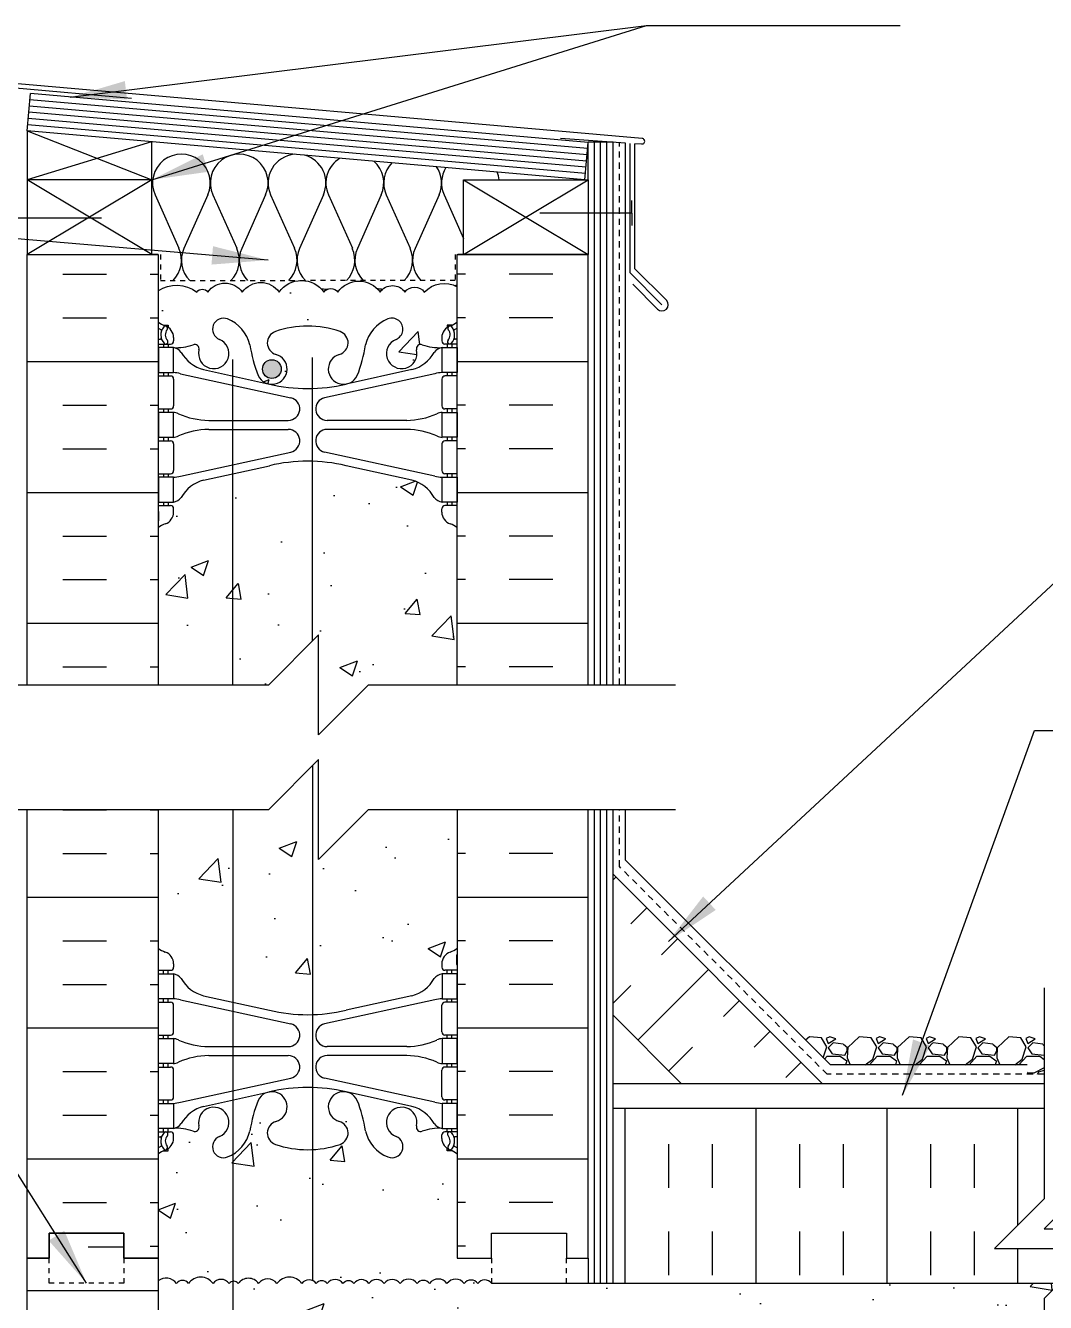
# Model space of a CAD drawing. Header units: inches. Extents: x 97.2 to 151.8, y 93.5 to 168.8.
# Drawn here: x 115.38 to 135.84, y 141.93 to 167.54 of the extents above; entities that cross this region are included whole.
import ezdxf

# ---------------------------------------------------------------- set-up
doc = ezdxf.new("R2010")
doc.units = ezdxf.units.IN
doc.header["$LTSCALE"] = 0.5
doc.header["$MEASUREMENT"] = 0
doc.linetypes.add('DASHED2', pattern=[0.375, 0.25, -0.125])
for name, color, linetype in [('HATCH', 12, 'Continuous'), ('line25', 2, 'Continuous'), ('LINE3', 3, 'Continuous'), ('LINE50', 5, 'Continuous'), ('LINE9', 9, 'Continuous'), ('TEXT', 4, 'Continuous'), ('Web_Edge', 9, 'Continuous')]:
    doc.layers.add(name, color=color, linetype=linetype)
doc.styles.add('DIM', font='romans.shx', dxfattribs={"width": 0.7})
doc.dimstyles.new('ext_12', dxfattribs={"dimscale": 12, "dimtxt": 0.075, "dimasz": 0.09375, "dimexe": 0.09375, "dimexo": 0.0625, "dimgap": 0.0625, "dimtad": 1, "dimdec": 1, "dimzin": 2, "dimdsep": 46, "dimlunit": 4, "dimtxsty": 'DIM', "dimcen": 0.09, "dimdle": 0.09375, "dimclrt": 4, "dimadec": 0, "dimazin": 0, "dimtfac": 1, "dimtdec": 1, "dimtmove": 2, "dimatfit": 3, "dimfxl": 1, "dimfrac": 2, "dimtolj": 1, "dimtzin": 0, "dimarcsym": 0})

msp = doc.modelspace()

# ---------------------------------------------------------------- hatches: boundary and pattern name
at = {"layer": 'HATCH'}
h = msp.add_hatch(dxfattribs=at)
h.set_pattern_fill('INSUL', color=256, scale=7, style=0)
h.set_pattern_definition([(0, (-2808.121, -251.3212), (0, 2.625), []), (0, (-2808.121, -250.4462), (0, 2.625), [0.875, -0.875]), (0, (-2808.121, -249.5712), (0, 2.625), [0.875, -0.875])])
h.paths.add_polyline_path([(115.416, 154.32), (118.041, 154.32), (118.041, 162.952), (115.416, 162.952)])
h = msp.add_hatch(dxfattribs=at)
h.set_pattern_fill('INSUL', color=256, scale=7, style=0)
h.set_pattern_definition([(180, (3050.2022, -251.3212), (0, 2.625), []), (180, (3050.2022, -250.4462), (0, 2.625), [0.875, -0.875]), (180, (3050.2022, -249.5712), (0, 2.625), [0.875, -0.875])])
h.paths.add_polyline_path([(124.041, 154.32), (126.666, 154.32), (126.666, 162.952), (124.041, 162.952)])
h = msp.add_hatch(dxfattribs=at)
h.set_pattern_fill('AR-CONC', color=256, scale=0.5)
h.paths.add_polyline_path([(124.041, 118.602, 0.082415), (123.897, 118.681, -0.317837), (123.731, 118.917), (123.731, 118.984, -0.414214), (123.793, 119.047), (123.841, 119.047), (123.841, 119.117), (123.736, 119.117, -0.188973), (123.58, 119.211, 0.196323), (123.131, 119.558), (121.809, 119.848, 0.057795), (121.041, 119.937, 0.057795), (120.272, 119.848), (118.951, 119.558, 0.196323), (118.501, 119.211, -0.188973), (118.346, 119.117), (118.241, 119.117), (118.241, 119.047), (118.288, 119.047, -0.414214), (118.351, 118.984), (118.351, 118.917, -0.317837), (118.184, 118.681, 0.082415), (118.041, 118.602), (118.041, 115.761), (120.041, 115.761), (121.041, 116.761), (121.041, 115.761), (121.041, 114.761), (122.041, 115.761), (124.041, 115.761)])
h.paths.add_polyline_path([(124.041, 124.82), (124.041, 126.515), (123.676, 126.515), (123.676, 126.89), (123.421, 126.89), (123.421, 127.003), (123.541, 127.203), (123.541, 128.344, 0.291097), (123.253, 128.796), (121.994, 129.385, 0.093369), (121.187, 129.593, 0.016332), (121.041, 129.597, 0.109869), (120.087, 129.385), (118.829, 128.796, 0.291097), (118.541, 128.344), (118.541, 127.203), (118.661, 127.003), (118.661, 126.89), (118.406, 126.89), (118.406, 126.515), (118.041, 126.515), (118.041, 124.82), (118.041, 122.731, 0.064398), (118.151, 122.665), (118.241, 122.665), (118.241, 122.624, -0.249069), (118.351, 122.417), (118.351, 122.349, -0.414214), (118.288, 122.287), (118.241, 122.287), (118.241, 122.217), (118.346, 122.217, 0.10046), (118.739, 122.274, -0.601435), (118.859, 122.169, 2.182095), (119.269, 122.382, -1), (119.432, 122.79, -0.24438), (119.881, 122.27, 0.053157), (120.047, 121.655, 1.553132), (120.405, 122.08, -0.735593), (120.392, 122.538, -0.082755), (121.041, 122.646, -0.082755), (121.689, 122.538, -0.735593), (121.676, 122.08, 1.553132), (122.035, 121.655, 0.053157), (122.2, 122.27, -0.24438), (122.649, 122.79, -1), (122.812, 122.382, 2.182095), (123.222, 122.169, -0.601435), (123.342, 122.274, 0.10046), (123.736, 122.217), (123.841, 122.217), (123.841, 122.287), (123.793, 122.287, -0.414214), (123.731, 122.349), (123.731, 122.417, -0.249069), (123.841, 122.624), (123.841, 122.665), (123.931, 122.665, 0.064398), (124.041, 122.731)])
h.paths.add_polyline_path([(120.926, 130.227, 0.413582), (120.551, 130.602), (119.166, 130.602, 0.414214), (118.541, 129.977), (118.541, 129.45, 0.549071), (119.075, 129.11), (120.087, 129.584, -0.053094), (120.537, 129.739, 0.350119)])
h.paths.add_polyline_path([(120.537, 131.644, -0.053094), (120.087, 131.799), (119.075, 132.273, 0.549071), (118.541, 131.933), (118.541, 131.407, 0.414214), (119.166, 130.782), (120.551, 130.782, 0.085652), (120.676, 130.803, 0.316711), (120.926, 131.156, 0.350119)])
h.paths.add_polyline_path([(123.541, 131.407), (123.541, 131.933, 0.549071), (123.007, 132.273), (121.994, 131.799, -0.053094), (121.544, 131.644, 0.350119), (121.156, 131.156, 0.413582), (121.531, 130.782), (122.916, 130.782, 0.414214)])
h.paths.add_polyline_path([(122.916, 130.602), (121.531, 130.602, 0.413582), (121.156, 130.227, 0.350119), (121.544, 129.739, -0.053094), (121.994, 129.584), (123.007, 129.11, 0.549071), (123.541, 129.45), (123.541, 129.977, 0.414214)])
h.paths.add_polyline_path([(123.541, 135.162), (123.641, 135.162), (123.641, 135.192, -0.327813), (123.676, 135.239), (123.676, 135.275), (123.828, 135.275), (123.859, 135.373, -0.725737), (123.966, 135.392), (124.003, 135.275), (124.041, 135.275), (124.041, 136.025), (123.676, 136.025), (123.676, 136.133, -0.327813), (123.641, 136.18), (123.541, 136.18), (123.541, 136.741, 0.390098), (123.265, 137.04), (121.057, 137.224, 0.04154), (121.024, 137.224), (118.816, 137.04, 0.390098), (118.541, 136.741), (118.541, 136.18), (118.441, 136.18, -0.327813), (118.406, 136.133), (118.406, 136.025), (118.041, 136.025), (118.041, 135.275), (118.078, 135.275), (118.109, 135.373, -0.725737), (118.216, 135.392), (118.253, 135.275), (118.406, 135.275), (118.406, 135.239, -0.327813), (118.441, 135.192), (118.441, 135.162), (118.541, 135.162), (118.541, 133.646, 0.258958), (118.8, 133.18, -0.31131), (118.856, 133.049, 2.127293), (119.269, 133.274, -1), (119.432, 133.682, -0.325306), (119.899, 132.94, 0.10488), (120.071, 132.128, 1.422913), (120.405, 132.596, -0.735593), (120.392, 133.054, -0.082755), (121.041, 133.162, -0.082755), (121.689, 133.054, -0.735593), (121.676, 132.596, 1.422913), (122.01, 132.128, 0.10488), (122.182, 132.94, -0.325306), (122.649, 133.682, -1), (122.812, 133.274, 2.127293), (123.225, 133.049, -0.31131), (123.281, 133.18, 0.258958), (123.541, 133.646)])
h.paths.add_polyline_path([(123.541, 139.02), (123.641, 139.02, -0.327813), (123.676, 139.068), (123.676, 139.175), (124.041, 139.175), (124.041, 139.528, 0.306938), (123.778, 139.528, 0.340851), (123.555, 139.528, 0.520567), (123.306, 139.528, 0.520567), (123.134, 139.528, 0.520567), (122.898, 139.528, 0.520567), (122.554, 139.528, 0.520567), (122.336, 139.528, 0.520567), (121.993, 139.528, 0.520567), (121.685, 139.528, 0.520567), (121.4, 139.528, 0.520567), (121.064, 139.528, 0.520567), (120.693, 139.528, 0.520567), (120.384, 139.528, 0.520567), (119.899, 139.528, 0.520567), (119.673, 139.528, 0.520567), (119.365, 139.528, 0.520567), (119.105, 139.528, 0.520567), (118.86, 139.528, 0.520567), (118.58, 139.528, 0.520567), (118.304, 139.528, 0.520567), (118.187, 139.528, 0.334786), (118.041, 139.575), (118.041, 139.175), (118.406, 139.175), (118.406, 139.068, -0.327813), (118.441, 139.02), (118.541, 139.02), (118.541, 138.46, 0.390098), (118.816, 138.161), (121.024, 137.977, 0.04154), (121.057, 137.977), (123.265, 138.161, 0.390098), (123.541, 138.46)])
h.paths.add_polyline_path([(135.813, 142.012), (136.121, 142.32), (124.728, 142.32, 0.498026), (124.453, 142.311, 0.520567), (124.18, 142.311, 0.520567), (123.834, 142.311, 0.520567), (123.484, 142.311, 0.520567), (123.237, 142.311, 0.520567), (122.895, 142.311, 0.520567), (122.573, 142.311, 0.520567), (122.269, 142.311, 0.520567), (121.967, 142.311, 0.520567), (121.748, 142.311, 0.520567), (121.43, 142.311, 0.520567), (121.211, 142.311, 0.520567), (120.924, 142.311, 0.520567), (120.423, 142.311, 0.520567), (120.057, 142.311, 0.520567), (119.647, 142.311, 0.520567), (119.465, 142.311, 0.520567), (119.142, 142.311, 0.520567), (118.65, 142.311, 0.520567), (118.41, 142.311, 0.430559), (118.041, 142.365), (118.041, 141.125), (118.406, 141.125), (118.406, 139.925), (118.041, 139.925), (118.041, 139.575, -0.334786), (118.187, 139.528, -0.520567), (118.304, 139.528, -0.520567), (118.58, 139.528, -0.520567), (118.86, 139.528, -0.520567), (119.105, 139.528, -0.520567), (119.365, 139.528, -0.520567), (119.673, 139.528, -0.520567), (119.899, 139.528, -0.520567), (120.384, 139.528, -0.520567), (120.693, 139.528, -0.520567), (121.064, 139.528, -0.520567), (121.4, 139.528, -0.520567), (121.685, 139.528, -0.520567), (121.993, 139.528, -0.520567), (122.336, 139.528, -0.520567), (122.554, 139.528, -0.520567), (122.898, 139.528, -0.520567), (123.134, 139.528, -0.520567), (123.306, 139.528, -0.520567), (123.555, 139.528, -0.340851), (123.778, 139.528, -0.306938), (124.041, 139.528), (124.041, 139.57), (135.813, 139.57)])
edge = h.paths.add_edge_path()
edge.add_spline(control_points=[(136.813, 140.49), (137.949, 141.022), (140.168, 142.061), (142.322, 140.907), (143.373, 140.343)], knot_values=[0, 0, 0, 0, 3.539354, 6.918479, 6.918479, 6.918479, 6.918479], degree=3, periodic=0)
edge.add_line((143.373, 140.343), (143.373, 142.32))
edge.add_line((143.373, 142.32), (136.813, 142.32))
edge.add_line((136.813, 142.32), (136.813, 140.49))
edge = h.paths.add_edge_path()
edge.add_line((140.056, 140.693), (139.733, 140.693))
edge.add_line((139.733, 140.693), (139.733, 140.818))
edge.add_line((139.733, 140.818), (140.077, 140.818))
edge.add_arc((139.959, 140.443), 0.393, -69.7322, 72.5069, ccw=False)
edge.add_line((140.095, 140.074), (139.663, 139.952))
edge.add_arc((139.721, 139.82), 0.144, 113.7456, 240.3185)
edge.add_line((139.65, 139.695), (140.118, 139.695))
edge.add_arc((140.147, 139.234), 0.463, 46.7137, 93.5654, ccw=False)
edge.add_line((140.464, 139.57), (143.373, 139.57))
edge.add_line((143.373, 139.57), (143.373, 140.343))
edge.add_spline(control_points=[(143.373, 140.343), (142.322, 140.907), (140.168, 142.061), (137.949, 141.022), (136.813, 140.49)], knot_values=[0, 0, 0, 0, 3.379125, 6.918479, 6.918479, 6.918479, 6.918479], degree=3, periodic=0)
edge.add_line((136.813, 140.49), (136.813, 139.57))
edge.add_line((136.813, 139.57), (137.211, 139.57))
edge.add_line((137.211, 139.57), (139.622, 139.57))
edge.add_arc((139.721, 139.82), 0.269, 111.5979, 248.4021, ccw=False)
edge.add_line((139.622, 140.07), (140.056, 140.193))
edge.add_arc((139.959, 140.443), 0.268, 291.22, 428.78)
h.paths.add_polyline_path([(123.541, 137.533, -0.438748), (123.216, 137.234), (121.424, 137.383, -0.390098), (121.241, 137.583), (121.241, 137.618, -0.390098), (121.424, 137.817), (123.216, 137.966, -0.438748), (123.541, 137.667)])
h.paths.add_polyline_path([(120.84, 137.6, 0.4157), (120.657, 137.817), (118.865, 137.966, 0.438748), (118.541, 137.667), (118.541, 137.533, 0.438748), (118.865, 137.234), (120.657, 137.383, 0.4157)])
h.paths.add_polyline_path([(124.041, 144.909, 0.064398), (123.931, 144.975), (123.841, 144.975), (123.841, 145.017, -0.249069), (123.731, 145.224), (123.731, 145.292, -0.414214), (123.793, 145.354), (123.841, 145.354), (123.841, 145.424), (123.736, 145.424, 0.10046), (123.342, 145.367, -0.601435), (123.222, 145.472, 2.182095), (122.812, 145.259, -1), (122.649, 144.851, -0.24438), (122.2, 145.371, 0.053157), (122.035, 145.985, 1.553132), (121.676, 145.561, -0.735593), (121.689, 145.103, -0.082755), (121.041, 144.995, -0.082755), (120.392, 145.103, -0.735593), (120.405, 145.561, 1.553132), (120.047, 145.985, 0.053157), (119.881, 145.371, -0.24438), (119.432, 144.851, -1), (119.269, 145.259, 2.182095), (118.859, 145.472, -0.601435), (118.739, 145.367, 0.10046), (118.346, 145.424), (118.241, 145.424), (118.241, 145.354), (118.288, 145.354, -0.414214), (118.351, 145.292), (118.351, 145.224, -0.249069), (118.241, 145.017), (118.241, 144.975), (118.151, 144.975, 0.064398), (118.041, 144.909), (118.041, 142.82), (118.041, 142.365, -0.430559), (118.41, 142.311, -0.520567), (118.65, 142.311, -0.520567), (119.142, 142.311, -0.520567), (119.465, 142.311, -0.520567), (119.647, 142.311, -0.520567), (120.057, 142.311, -0.520567), (120.423, 142.311, -0.520567), (120.924, 142.311, -0.520567), (121.211, 142.311, -0.520567), (121.43, 142.311, -0.520567), (121.748, 142.311, -0.520567), (121.967, 142.311, -0.520567), (122.269, 142.311, -0.520567), (122.573, 142.311, -0.520567), (122.895, 142.311, -0.520567), (123.237, 142.311, -0.520567), (123.484, 142.311, -0.520567), (123.834, 142.311, -0.520567), (124.18, 142.311, -0.520567), (124.453, 142.311, -0.498026), (124.728, 142.32), (124.728, 142.82), (124.041, 142.82)])
h.paths.add_polyline_path([(123.736, 148.524), (123.841, 148.524), (123.841, 148.594), (123.793, 148.594, -0.414214), (123.731, 148.657), (123.731, 148.724, -0.317837), (123.897, 148.96, 0.082415), (124.041, 149.039), (124.041, 151.82), (122.259, 151.82), (121.259, 150.82), (121.259, 152.82), (120.259, 151.82), (118.041, 151.82), (118.041, 149.039, 0.082415), (118.184, 148.96, -0.317837), (118.351, 148.724), (118.351, 148.657, -0.414214), (118.288, 148.594), (118.241, 148.594), (118.241, 148.524), (118.346, 148.524, -0.188973), (118.501, 148.429, 0.196323), (118.951, 148.083), (120.272, 147.793, 0.057795), (121.041, 147.704, 0.057795), (121.809, 147.793), (123.131, 148.083, 0.196323), (123.58, 148.429, -0.188973)])
h.paths.add_polyline_path([(124.041, 157.47, 0.082415), (123.897, 157.549, -0.317837), (123.731, 157.785), (123.731, 157.852, -0.414214), (123.793, 157.915), (123.841, 157.915), (123.841, 157.985), (123.736, 157.985, -0.188973), (123.58, 158.079, 0.196323), (123.131, 158.426), (121.809, 158.716, 0.057795), (121.041, 158.805, 0.057795), (120.272, 158.716), (118.951, 158.426, 0.196323), (118.501, 158.079, -0.188973), (118.346, 157.985), (118.241, 157.985), (118.241, 157.915), (118.288, 157.915, -0.414214), (118.351, 157.852), (118.351, 157.785, -0.317837), (118.184, 157.549, 0.082415), (118.041, 157.47), (118.041, 154.32), (120.259, 154.32), (121.259, 155.32), (121.259, 153.32), (122.259, 154.32), (124.041, 154.32)])
h.paths.add_polyline_path([(124.041, 162.304, 0.336749), (123.379, 162.198, 0.520567), (122.992, 162.198, 0.520567), (122.492, 162.198, 0.520567), (121.645, 162.198, 0.520567), (121.363, 162.198, 0.520567), (120.469, 162.198, 0.520567), (119.729, 162.198, 0.520567), (119.036, 162.198, 0.520567), (118.816, 162.198, 0.321585), (118.041, 162.224), (118.041, 161.599, 0.064398), (118.151, 161.533), (118.241, 161.533), (118.241, 161.492, -0.249069), (118.351, 161.285), (118.351, 161.217, -0.414214), (118.288, 161.155), (118.241, 161.155), (118.241, 161.085), (118.346, 161.085, 0.10046), (118.739, 161.142, -0.601435), (118.859, 161.037, 2.182095), (119.269, 161.25, -1), (119.432, 161.658, -0.24438), (119.881, 161.137, 0.053157), (120.047, 160.523, 1.553132), (120.405, 160.948, -0.735593), (120.392, 161.406, -0.082755), (121.041, 161.514, -0.082755), (121.689, 161.406, -0.735593), (121.676, 160.948, 1.553132), (122.035, 160.523, 0.053157), (122.2, 161.137, -0.24438), (122.649, 161.658, -1), (122.812, 161.25, 2.182095), (123.222, 161.037, -0.601435), (123.342, 161.142, 0.10046), (123.736, 161.085), (123.841, 161.085), (123.841, 161.155), (123.793, 161.155, -0.414214), (123.731, 161.217), (123.731, 161.285, -0.249069), (123.841, 161.492), (123.841, 161.533), (123.931, 161.533, 0.064398), (124.041, 161.599)])
h = msp.add_hatch(dxfattribs=at)
h.set_pattern_fill('INSUL', color=256, scale=7, style=0)
h.set_pattern_definition([(0, (-2808.121, -254.189), (0, 2.625), []), (0, (-2808.121, -253.314), (0, 2.625), [0.875, -0.875]), (0, (-2808.121, -252.439), (0, 2.625), [0.875, -0.875])])
h.paths.add_polyline_path([(118.041, 151.82), (115.416, 151.82), (115.416, 142.82), (115.853, 142.82), (115.853, 143.32), (117.353, 143.32), (117.353, 142.82), (118.041, 142.82)])
h = msp.add_hatch(dxfattribs=at)
h.set_pattern_fill('INSUL', color=256, scale=7, style=0)
h.set_pattern_definition([(180, (3050.2022, -254.189), (0, 2.625), []), (180, (3050.2022, -253.314), (0, 2.625), [0.875, -0.875]), (180, (3050.2022, -252.439), (0, 2.625), [0.875, -0.875])])
h.paths.add_polyline_path([(126.666, 151.82), (124.041, 151.82), (124.041, 142.82), (124.728, 142.82), (124.728, 143.32), (126.228, 143.32), (126.228, 142.82), (126.666, 142.82)])
h = msp.add_hatch(dxfattribs=at)
h.set_pattern_fill('INSUL', color=256, scale=7, angle=45, style=0)
h.set_pattern_definition([(45, (19.8624, -12.5807), (-1.856155, 1.856155), []), (45, (19.2437, -11.962), (-1.856155, 1.856155), [0.875, -0.875]), (45, (18.625, -11.3433), (-1.856155, 1.856155), [0.875, -0.875])])
h.paths.add_polyline_path([(128.414, 146.445), (131.242, 146.445), (127.166, 150.522), (127.166, 147.694)])
h = msp.add_hatch(dxfattribs=at)
h.set_pattern_fill('INSUL', color=256, scale=7, angle=90, style=0)
h.set_pattern_definition([(90, (148.4095, 144.2283), (-2.625, 2e-16), []), (90, (147.5345, 144.2283), (-2.625, 2e-16), [0.875, -0.875]), (90, (146.6595, 144.2283), (-2.625, 2e-16), [0.875, -0.875])])
h.paths.add_polyline_path([(136.813, 142.407), (136.813, 142.32), (143.373, 142.32), (143.373, 145.82), (136.813, 145.82), (136.813, 144.407), (135.813, 143.407), (137.813, 143.407)])
h.paths.add_polyline_path([(136.121, 142.32), (136.813, 143.012), (134.813, 143.012), (135.813, 144.012), (135.813, 145.82), (127.166, 145.82), (127.166, 142.32)])
h = msp.add_hatch(dxfattribs=at)
h.set_pattern_fill('INSUL', color=256, scale=7, style=0)
h.set_pattern_definition([(0, (125.384, 134.2978), (0, 2.625), []), (0, (125.384, 135.1728), (0, 2.625), [0.875, -0.875]), (0, (125.384, 136.0478), (0, 2.625), [0.875, -0.875])])
h.paths.add_polyline_path([(126.666, 139.57), (124.041, 139.57), (124.041, 125.57), (126.666, 125.57)])
h.paths.add_polyline_path([(115.416, 124.82), (115.853, 124.82), (115.853, 125.32), (117.353, 125.32), (117.353, 124.82), (118.041, 124.82), (118.041, 142.82), (117.353, 142.82), (117.353, 143.32), (115.853, 143.32), (115.853, 142.82), (115.416, 142.82)])
at = {"layer": 'LINE3'}
h = msp.add_hatch(color=256, dxfattribs=at)
h.paths.add_polyline_path([(120.506, 160.688, 0.831395), (120.138, 160.688)])
h.paths.add_polyline_path([(120.51, 160.654, 0.045935), (120.506, 160.688), (120.138, 160.688, 0.045935), (120.135, 160.654, 1)])

# ---------------------------------------------------------------- linework, layer by layer
at = {"layer": 'HATCH'}
for p, q in [((117.507, 166.083), (115.103, 166.293)), ((127.747, 165.281), (115.228, 166.376)), ((126.654, 165.075), (115.47, 166.054)), ((126.633, 164.826), (115.448, 165.805)), ((126.643, 164.951), (115.459, 165.929)), ((126.611, 164.577), (115.426, 165.555)), ((126.622, 164.702), (115.437, 165.68)), ((115.416, 165.431), (117.916, 164.452)), ((117.905, 165.213), (115.416, 164.452)), ((127.416, 165.186), (126.109, 165.278)), ((126.791, 154.32), (126.791, 165.204)), ((126.916, 154.32), (126.916, 165.204)), ((127.041, 154.32), (127.041, 165.204)), ((127.416, 154.32), (127.416, 165.186)), ((127.509, 162.581), (127.509, 165.179)), ((127.603, 162.664), (127.603, 165.175)), ((127.74, 165.167), (127.603, 165.175)), ((117.916, 162.952), (115.416, 164.452)), ((117.916, 164.452), (115.416, 162.952)), ((124.166, 162.952), (126.666, 164.452)), ((124.166, 164.452), (126.666, 162.952)), ((117.979, 164.149), (118.458, 163.076)), ((119.037, 164.149), (118.559, 163.075)), ((119.138, 164.149), (119.617, 163.076)), ((120.197, 164.149), (119.718, 163.075)), ((120.297, 164.149), (120.776, 163.076)), ((121.356, 164.149), (120.877, 163.075)), ((121.456, 164.149), (121.936, 163.076)), ((122.515, 164.149), (122.036, 163.075)), ((122.615, 164.149), (123.095, 163.076)), ((123.674, 164.149), (123.195, 163.075)), ((123.775, 164.149), (124.166, 163.275)), ((127.603, 162.664), (128.234, 162.033)), ((127.509, 162.581), (128.146, 161.945)), ((127.559, 162.355), (128.058, 161.856)), ((126.791, 142.32), (126.791, 151.82)), ((126.916, 142.32), (126.916, 151.82)), ((127.041, 142.32), (127.041, 151.82)), ((127.416, 150.802), (127.416, 151.82)), ((131.523, 146.695), (127.416, 150.802)), ((131.103, 147.259), (131.027, 147.191)), ((131.343, 147.238), (131.103, 147.258)), ((131.454, 147.06), (131.344, 147.24)), ((131.381, 146.837), (131.453, 147.059)), ((131.512, 147.259), (131.442, 147.229)), ((131.442, 147.229), (131.482, 147.129)), ((131.482, 147.129), (131.632, 147.219)), ((131.582, 147.139), (131.482, 147.039)), ((131.482, 147.04), (131.562, 146.92)), ((131.633, 147.219), (131.513, 147.259)), ((131.783, 147.11), (131.583, 147.14)), ((131.864, 147.038), (131.784, 147.108)), ((131.872, 147.05), (131.862, 146.84)), ((131.862, 146.979), (131.862, 147.039)), ((132.103, 147.259), (131.873, 147.049)), ((132.343, 147.238), (132.103, 147.258)), ((132.454, 147.06), (132.344, 147.24)), ((132.373, 146.809), (132.453, 147.059)), ((132.512, 147.259), (132.442, 147.229)), ((132.442, 147.229), (132.482, 147.129)), ((132.482, 147.129), (132.632, 147.219)), ((132.582, 147.139), (132.482, 147.039)), ((132.482, 147.04), (132.562, 146.92)), ((132.633, 147.219), (132.513, 147.259)), ((132.783, 147.11), (132.583, 147.14)), ((132.864, 147.038), (132.784, 147.108)), ((132.872, 147.05), (132.862, 146.84)), ((132.862, 146.979), (132.862, 147.039)), ((133.103, 147.259), (132.873, 147.049)), ((133.343, 147.238), (133.103, 147.258)), ((133.454, 147.06), (133.344, 147.24)), ((133.373, 146.809), (133.453, 147.059)), ((133.512, 147.259), (133.442, 147.229)), ((133.442, 147.229), (133.482, 147.129)), ((133.482, 147.129), (133.632, 147.219)), ((133.582, 147.139), (133.482, 147.039)), ((133.482, 147.04), (133.562, 146.92)), ((133.633, 147.219), (133.513, 147.259)), ((133.783, 147.11), (133.583, 147.14)), ((133.864, 147.038), (133.784, 147.108)), ((133.872, 147.05), (133.862, 146.84)), ((133.862, 146.979), (133.862, 147.039)), ((134.103, 147.259), (133.873, 147.049)), ((134.343, 147.238), (134.103, 147.258)), ((134.454, 147.06), (134.344, 147.24)), ((134.373, 146.809), (134.453, 147.059)), ((134.512, 147.259), (134.442, 147.229)), ((134.442, 147.229), (134.482, 147.129)), ((134.482, 147.129), (134.632, 147.219)), ((134.582, 147.139), (134.482, 147.039)), ((134.482, 147.04), (134.562, 146.92)), ((134.633, 147.219), (134.513, 147.259)), ((134.783, 147.11), (134.583, 147.14)), ((134.864, 147.038), (134.784, 147.108)), ((134.872, 147.05), (134.862, 146.84)), ((134.862, 146.979), (134.862, 147.039)), ((135.103, 147.259), (134.873, 147.049)), ((135.343, 147.238), (135.103, 147.258)), ((135.454, 147.06), (135.344, 147.24)), ((135.373, 146.809), (135.453, 147.059)), ((135.512, 147.259), (135.442, 147.229)), ((135.442, 147.229), (135.482, 147.129)), ((135.482, 147.129), (135.632, 147.219)), ((135.582, 147.139), (135.482, 147.039)), ((135.482, 147.04), (135.562, 146.92)), ((135.633, 147.219), (135.513, 147.259)), ((135.783, 147.11), (135.583, 147.14)), ((135.813, 147.082), (135.784, 147.108)), ((131.409, 146.809), (131.462, 146.869)), ((131.462, 146.869), (131.722, 146.869)), ((131.563, 146.919), (131.813, 146.889)), ((131.722, 146.871), (131.852, 146.781)), ((131.813, 146.889), (131.863, 146.979)), ((131.853, 146.779), (131.829, 146.695)), ((131.861, 146.841), (131.922, 146.695)), ((132.224, 146.695), (132.372, 146.81)), ((132.306, 146.695), (132.462, 146.869)), ((132.462, 146.869), (132.722, 146.869)), ((132.563, 146.919), (132.813, 146.889)), ((132.722, 146.871), (132.852, 146.781)), ((132.813, 146.889), (132.863, 146.979)), ((132.853, 146.779), (132.829, 146.695)), ((132.861, 146.841), (132.922, 146.695)), ((133.224, 146.695), (133.372, 146.81)), ((133.306, 146.695), (133.462, 146.869)), ((133.462, 146.869), (133.722, 146.869)), ((133.563, 146.919), (133.813, 146.889)), ((133.722, 146.871), (133.852, 146.781)), ((133.813, 146.889), (133.863, 146.979)), ((133.853, 146.779), (133.829, 146.695)), ((133.861, 146.841), (133.922, 146.695)), ((134.224, 146.695), (134.372, 146.81)), ((134.306, 146.695), (134.462, 146.869)), ((134.462, 146.869), (134.722, 146.869)), ((134.563, 146.919), (134.813, 146.889)), ((134.722, 146.871), (134.852, 146.781)), ((134.813, 146.889), (134.863, 146.979)), ((134.853, 146.779), (134.829, 146.695)), ((134.861, 146.841), (134.922, 146.695)), ((135.224, 146.695), (135.372, 146.81)), ((135.306, 146.695), (135.462, 146.869)), ((135.462, 146.869), (135.722, 146.869)), ((135.563, 146.919), (135.813, 146.889)), ((135.722, 146.871), (135.813, 146.808)), ((135.813, 146.889), (135.813, 146.891)), ((135.471, 146.695), (131.523, 146.695)), ((135.471, 146.57), (135.471, 146.57)), ((135.602, 146.531), (135.471, 146.541)), ((135.813, 146.639), (135.603, 146.529)), ((135.68, 146.508), (135.702, 146.559)), ((135.703, 146.559), (135.813, 146.594)), ((135.813, 146.641), (135.813, 146.639))]:
    msp.add_line(p, q, dxfattribs=at)
at = {"layer": 'HATCH', "color": 6, "linetype": 'DASHED2', "ltscale": 0.5}
for points in [[(116.728, 162.952), (118.085, 162.952), (118.085, 162.432), (121.041, 162.432)], [(125.353, 162.952), (123.997, 162.952), (123.997, 162.432), (121.041, 162.432)]]:
    msp.add_lwpolyline(points, dxfattribs=at)
at = {"layer": 'HATCH'}
for points in [[(118.041, 162.224, -0.321585), (118.816, 162.198, -0.520567), (119.036, 162.198, -0.520567), (119.729, 162.198, -0.520567), (120.469, 162.198, -0.520567), (121.363, 162.198, -0.520567), (121.645, 162.198, -0.520567), (122.492, 162.198, -0.520567), (122.992, 162.198, -0.520567), (123.379, 162.198, -0.336749), (124.041, 162.304)], [(124.728, 142.32, 0.498026), (124.453, 142.311, 0.520567), (124.18, 142.311, 0.520567), (123.834, 142.311, 0.520567), (123.484, 142.311, 0.520567), (123.237, 142.311, 0.520567), (122.895, 142.311, 0.520567), (122.573, 142.311, 0.520567), (122.269, 142.311, 0.520567), (121.967, 142.311, 0.520567), (121.748, 142.311, 0.520567), (121.43, 142.311, 0.520567), (121.211, 142.311, 0.520567), (120.924, 142.311, 0.520567), (120.423, 142.311, 0.520567), (120.057, 142.311, 0.520567), (119.647, 142.311, 0.520567), (119.465, 142.311, 0.520567), (119.142, 142.311, 0.520567), (118.65, 142.311, 0.520567), (118.41, 142.311, 0.430559), (118.041, 142.365)]]:
    msp.add_lwpolyline(points, format="xyb", dxfattribs=at)
for centre, radius, start, end in [((127.743, 165.224), 0.0568, 266.6389, 86.6389), ((118.508, 164.385), 0.58, 335.9664, 204.0694), ((119.667, 164.385), 0.58, 335.9664, 204.0694), ((120.826, 164.385), 0.58, 95.5654, 204.0694), ((120.826, 164.385), 0.58, 335.9664, 74.4346), ((121.986, 164.385), 0.58, 121.0207, 204.0694), ((121.986, 164.385), 0.58, 335.9664, 48.9793), ((123.145, 164.385), 0.58, 135.6124, 204.0694), ((123.145, 164.385), 0.58, 335.9664, 34.3876), ((124.304, 164.385), 0.58, 147.5967, 204.0694), ((124.304, 164.385), 0.58, 6.6407, 22.4033), ((117.929, 162.839), 0.58, 315.3149, 24.0694), ((119.088, 162.839), 0.58, 155.9664, 224.6851), ((119.088, 162.839), 0.58, 315.3149, 24.0694), ((120.247, 162.839), 0.58, 155.9664, 224.6851), ((120.247, 162.839), 0.58, 315.3149, 24.0694), ((121.407, 162.839), 0.58, 155.9664, 224.6851), ((121.406, 162.839), 0.58, 315.3149, 24.0694), ((122.566, 162.839), 0.58, 155.9664, 224.6851), ((122.565, 162.839), 0.58, 315.3149, 24.0694), ((123.725, 162.839), 0.58, 155.9664, 224.6851), ((119.088, 162.839), 0.58, 269.9771, 270), ((119.088, 162.839), 0.58, 270, 270.0458), ((121.407, 162.839), 0.58, 259.8878, 270), ((121.406, 162.839), 0.58, 270, 273.6965), ((122.566, 162.839), 0.58, 255.8368, 268.3302), ((123.725, 162.839), 0.58, 297.6798, 302.977), ((128.146, 161.945), 0.125, 225, 45)]:
    msp.add_arc(centre, radius, start, end, dxfattribs=at)
at = {"layer": 'line25'}
for p, q in [((115.416, 165.431), (115.481, 166.178)), ((126.665, 165.2), (115.481, 166.178)), ((115.416, 165.431), (115.416, 162.952)), ((126.6, 164.452), (115.416, 165.431)), ((117.916, 162.952), (117.916, 165.212)), ((126.666, 164.452), (126.666, 165.204)), ((127.166, 165.204), (126.666, 165.204)), ((127.166, 154.32), (127.166, 165.204)), ((126.6, 164.452), (126.665, 165.2)), ((117.916, 164.452), (115.416, 164.452)), ((115.416, 162.952), (117.916, 162.952)), ((118.041, 162.952), (117.916, 162.952)), ((118.041, 162.952), (118.041, 154.32)), ((124.041, 154.32), (124.041, 162.952)), ((124.041, 162.952), (124.166, 162.952)), ((118.041, 151.82), (118.041, 142.82)), ((124.041, 151.82), (124.041, 142.82)), ((127.166, 142.32), (127.166, 151.82)), ((131.367, 146.32), (127.166, 150.522)), ((128.539, 146.32), (127.166, 147.694)), ((118.041, 142.82), (118.041, 124.82)), ((126.666, 142.82), (126.666, 142.32)), ((124.728, 142.32), (136.121, 142.32))]:
    msp.add_line(p, q, dxfattribs=at)
msp.add_lwpolyline([(126.666, 164.452), (126.666, 162.952), (124.166, 162.952), (124.166, 164.452)], close=True, dxfattribs=at)
msp.add_lwpolyline([(135.813, 145.82), (127.166, 145.82)], dxfattribs=at)
at = {"layer": 'LINE3'}
for p, q in [((119.541, 154.32), (119.541, 160.848)), ((121.14, 155.202), (121.14, 160.883)), ((121.14, 152.702), (121.14, 142.369)), ((119.541, 151.82), (119.541, 123.178))]:
    msp.add_line(p, q, dxfattribs=at)
msp.add_circle((120.322, 160.654), 0.188, dxfattribs=at)
at = {"layer": 'LINE50', "color": 9, "linetype": 'DASHED2'}
for p, q in [((127.291, 154.32), (127.291, 165.195)), ((127.291, 150.677), (127.291, 151.82)), ((131.46, 146.508), (127.291, 150.677)), ((135.813, 146.508), (131.46, 146.508))]:
    msp.add_line(p, q, dxfattribs=at)
at = {"layer": 'LINE50'}
for p, q in [((115.416, 154.32), (115.416, 162.952)), ((115.416, 162.952), (118.041, 162.952)), ((124.041, 162.952), (126.666, 162.952)), ((126.666, 154.32), (126.666, 162.952)), ((115.416, 142.82), (115.416, 151.82)), ((115.416, 124.82), (115.416, 142.82))]:
    msp.add_line(p, q, dxfattribs=at)
for points in [[(124.041, 142.82), (124.728, 142.82), (124.728, 143.32), (126.228, 143.32), (126.228, 142.82), (126.666, 142.82), (126.666, 151.82)], [(118.041, 142.82), (117.353, 142.82), (117.353, 143.32), (115.853, 143.32), (115.853, 142.82), (115.416, 142.82)], [(115.416, 142.82), (115.853, 142.82), (115.853, 143.32), (117.353, 143.32), (117.353, 142.82), (118.041, 142.82)]]:
    msp.add_lwpolyline(points, dxfattribs=at)
at = {"layer": 'LINE9'}
for p, q in [((127.544, 163.782), (127.544, 164.032)), ((115.058, 163.688), (116.904, 163.688)), ((127.544, 163.782), (125.698, 163.782)), ((127.544, 163.782), (127.544, 163.532)), ((120.259, 154.32), (121.259, 155.32)), ((121.259, 153.32), (121.259, 155.32)), ((114.103, 154.32), (120.259, 154.32)), ((122.259, 154.32), (121.259, 153.32)), ((122.259, 154.32), (128.416, 154.32)), ((120.259, 151.82), (121.259, 152.82)), ((121.259, 150.82), (121.259, 152.82)), ((114.103, 151.82), (120.259, 151.82)), ((122.259, 151.82), (121.259, 150.82)), ((122.259, 151.82), (128.416, 151.82))]:
    msp.add_line(p, q, dxfattribs=at)
for points in [[(135.813, 148.241), (135.813, 144.012), (135.813, 144.012), (134.813, 143.012), (136.813, 143.012), (135.813, 142.012), (135.813, 138.574)], [(136.813, 148.241), (136.813, 144.407), (136.813, 144.407), (135.813, 143.407), (137.813, 143.407), (136.813, 142.407), (136.813, 138.574)], [(135.813, 146.32), (127.166, 146.32)]]:
    msp.add_lwpolyline(points, dxfattribs=at)
at = {"layer": 'LINE9', "linetype": 'DASHED2', "ltscale": 0.15}
for points in [[(117.353, 142.82), (117.353, 142.82), (117.353, 142.32), (115.853, 142.32), (115.853, 142.82), (115.853, 142.82)], [(117.353, 142.82), (117.353, 142.82), (117.353, 142.32), (115.853, 142.32), (115.853, 142.82), (115.853, 142.82)], [(124.728, 142.82), (124.728, 142.82), (124.728, 142.32), (126.228, 142.32), (126.228, 142.82), (126.228, 142.82)]]:
    msp.add_lwpolyline(points, dxfattribs=at)
at = {"layer": 'Web_Edge'}
for p, q in [((118.151, 161.533), (118.241, 161.533)), ((118.241, 161.533), (118.241, 161.492)), ((123.931, 161.533), (123.841, 161.533)), ((123.841, 161.533), (123.841, 161.492)), ((118.041, 161.255), (118.082, 161.255)), ((118.041, 161.155), (118.288, 161.155)), ((118.151, 161.155), (118.151, 161.085)), ((118.241, 161.155), (118.241, 161.085)), ((118.351, 161.285), (118.351, 161.217)), ((123.731, 161.285), (123.731, 161.217)), ((124.041, 161.155), (123.793, 161.155)), ((123.841, 161.155), (123.841, 161.085)), ((123.931, 161.155), (123.931, 161.085)), ((124.041, 161.255), (123.999, 161.255)), ((118.951, 160.643), (120.272, 160.353)), ((123.131, 160.643), (121.809, 160.353)), ((118.041, 160.515), (118.288, 160.515)), ((118.151, 160.585), (118.151, 160.515)), ((118.241, 160.585), (118.241, 160.515)), ((118.351, 160.452), (118.351, 159.917)), ((118.49, 160.561), (120.701, 160.079)), ((123.592, 160.561), (121.38, 160.079)), ((123.731, 160.452), (123.731, 159.917)), ((124.041, 160.515), (123.793, 160.515)), ((123.841, 160.585), (123.841, 160.515)), ((123.931, 160.585), (123.931, 160.515)), ((118.041, 159.855), (118.288, 159.855)), ((118.151, 159.855), (118.151, 159.785)), ((118.241, 159.855), (118.241, 159.785)), ((124.041, 159.855), (123.793, 159.855)), ((123.841, 159.855), (123.841, 159.785)), ((123.931, 159.855), (123.931, 159.785)), ((119.055, 159.625), (120.651, 159.625)), ((123.026, 159.625), (121.43, 159.625)), ((119.055, 159.445), (120.651, 159.445)), ((123.026, 159.445), (121.43, 159.445)), ((118.041, 159.215), (118.288, 159.215)), ((118.151, 159.285), (118.151, 159.215)), ((118.241, 159.285), (118.241, 159.215)), ((118.351, 159.152), (118.351, 158.617)), ((123.731, 159.152), (123.731, 158.617)), ((124.041, 159.215), (123.793, 159.215)), ((123.841, 159.285), (123.841, 159.215)), ((123.931, 159.285), (123.931, 159.215)), ((118.49, 158.508), (120.701, 158.99)), ((123.592, 158.508), (121.38, 158.99)), ((118.041, 158.555), (118.288, 158.555)), ((118.151, 158.555), (118.151, 158.485)), ((118.241, 158.555), (118.241, 158.485)), ((118.951, 158.426), (120.272, 158.716)), ((123.131, 158.426), (121.809, 158.716)), ((124.041, 158.555), (123.793, 158.555)), ((123.841, 158.555), (123.841, 158.485)), ((123.931, 158.555), (123.931, 158.485)), ((118.041, 157.915), (118.288, 157.915)), ((118.051, 157.795), (118.051, 157.608)), ((118.151, 157.985), (118.151, 157.915)), ((118.241, 157.985), (118.241, 157.915)), ((118.351, 157.785), (118.351, 157.852)), ((123.731, 157.785), (123.731, 157.852)), ((124.041, 157.915), (123.793, 157.915)), ((123.841, 157.985), (123.841, 157.915)), ((123.931, 157.985), (123.931, 157.915)), ((124.031, 157.795), (124.031, 157.608)), ((118.051, 148.714), (118.051, 148.9)), ((124.031, 148.714), (124.031, 148.9)), ((118.041, 148.594), (118.288, 148.594)), ((118.151, 148.524), (118.151, 148.594)), ((118.241, 148.524), (118.241, 148.594)), ((118.351, 148.724), (118.351, 148.657)), ((123.731, 148.724), (123.731, 148.657)), ((124.041, 148.594), (123.793, 148.594)), ((123.841, 148.524), (123.841, 148.594)), ((123.931, 148.524), (123.931, 148.594)), ((118.951, 148.083), (120.272, 147.793)), ((123.131, 148.083), (121.809, 147.793)), ((118.041, 147.954), (118.288, 147.954)), ((118.151, 147.954), (118.151, 148.024)), ((118.241, 147.954), (118.241, 148.024)), ((118.351, 147.357), (118.351, 147.892)), ((118.49, 148), (120.701, 147.519)), ((123.592, 148), (121.38, 147.519)), ((123.731, 147.357), (123.731, 147.892)), ((124.041, 147.954), (123.793, 147.954)), ((123.841, 147.954), (123.841, 148.024)), ((123.931, 147.954), (123.931, 148.024)), ((118.041, 147.294), (118.288, 147.294)), ((118.151, 147.224), (118.151, 147.294)), ((118.241, 147.224), (118.241, 147.294)), ((124.041, 147.294), (123.793, 147.294)), ((123.841, 147.224), (123.841, 147.294)), ((123.931, 147.224), (123.931, 147.294)), ((119.055, 147.064), (120.651, 147.064)), ((123.026, 147.064), (121.43, 147.064)), ((119.055, 146.884), (120.651, 146.884)), ((123.026, 146.884), (121.43, 146.884)), ((118.041, 146.654), (118.288, 146.654)), ((118.151, 146.654), (118.151, 146.724)), ((118.241, 146.654), (118.241, 146.724)), ((118.351, 146.057), (118.351, 146.592)), ((123.731, 146.057), (123.731, 146.592)), ((124.041, 146.654), (123.793, 146.654)), ((123.841, 146.654), (123.841, 146.724)), ((123.931, 146.654), (123.931, 146.724)), ((118.49, 145.948), (120.701, 146.43)), ((123.592, 145.948), (121.38, 146.43)), ((118.041, 145.994), (118.288, 145.994)), ((118.151, 145.924), (118.151, 145.994)), ((118.241, 145.924), (118.241, 145.994)), ((118.951, 145.865), (120.272, 146.156)), ((123.131, 145.865), (121.809, 146.156)), ((124.041, 145.994), (123.793, 145.994)), ((123.841, 145.924), (123.841, 145.994)), ((123.931, 145.924), (123.931, 145.994)), ((118.041, 145.354), (118.288, 145.354)), ((118.041, 145.254), (118.082, 145.254)), ((118.151, 145.354), (118.151, 145.424)), ((118.241, 145.354), (118.241, 145.424)), ((118.351, 145.224), (118.351, 145.292)), ((123.731, 145.224), (123.731, 145.292)), ((124.041, 145.354), (123.793, 145.354)), ((123.841, 145.354), (123.841, 145.424)), ((123.931, 145.354), (123.931, 145.424)), ((124.041, 145.254), (123.999, 145.254)), ((118.151, 144.975), (118.241, 144.975)), ((118.241, 144.975), (118.241, 145.017)), ((123.841, 144.975), (123.841, 145.017)), ((123.931, 144.975), (123.841, 144.975))]:
    msp.add_line(p, q, dxfattribs=at)
for points in [[(118.046, 160.585), (118.346, 160.585), (118.346, 161.085), (118.046, 161.085)], [(124.036, 160.585), (123.736, 160.585), (123.736, 161.085), (124.036, 161.085)], [(118.046, 159.285), (118.346, 159.285), (118.346, 159.785), (118.046, 159.785)], [(124.036, 159.285), (123.736, 159.285), (123.736, 159.785), (124.036, 159.785)], [(118.046, 157.985), (118.346, 157.985), (118.346, 158.485), (118.046, 158.485)], [(124.036, 157.985), (123.736, 157.985), (123.736, 158.485), (124.036, 158.485)], [(118.046, 148.524), (118.346, 148.524), (118.346, 148.024), (118.046, 148.024)], [(124.036, 148.524), (123.736, 148.524), (123.736, 148.024), (124.036, 148.024)], [(118.046, 147.224), (118.346, 147.224), (118.346, 146.724), (118.046, 146.724)], [(124.036, 147.224), (123.736, 147.224), (123.736, 146.724), (124.036, 146.724)], [(118.046, 145.924), (118.346, 145.924), (118.346, 145.424), (118.046, 145.424)], [(124.036, 145.924), (123.736, 145.924), (123.736, 145.424), (124.036, 145.424)]]:
    msp.add_lwpolyline(points, close=True, dxfattribs=at)
for centre, radius, start, end in [((119.351, 161.454), 0.22, 68.1963, 248.1963), ((119.156, 160.967), 0.745, 13.2652, 68.1963), ((122.926, 160.967), 0.745, 111.8037, 166.7348), ((122.731, 161.454), 0.22, 291.8037, 111.8037), ((118.351, 161.992), 0.5, 231.6833, 250.5288), ((118.351, 161.992), 0.6, 238.8907, 245.0748), ((118.344, 161.339), 0.25, 140.1145, 222.4609), ((118.089, 161.429), 0.02, 340.7916, 65.0748), ((118.187, 161.47), 0.045, 319.1879, 141.448), ((118.101, 161.285), 0.25, 0, 70.5288), ((118.344, 161.339), 0.16, 140.0001, 222.4609), ((120.47, 161.179), 0.24, 108.923, 254.2747), ((121.041, 159.514), 2, 90, 108.923), ((121.041, 159.514), 2, 71.077, 90), ((121.611, 161.179), 0.24, 285.7253, 71.077), ((123.981, 161.285), 0.25, 109.4712, 180), ((123.895, 161.47), 0.045, 38.552, 220.8121), ((123.737, 161.339), 0.16, 317.5391, 39.9999), ((123.731, 161.992), 0.5, 289.4712, 308.3167), ((123.737, 161.339), 0.25, 317.5391, 39.8855), ((123.992, 161.429), 0.02, 114.9252, 199.2084), ((123.731, 161.992), 0.6, 294.9252, 301.1093), ((118.082, 161.275), 0.02, 270, 14.1541), ((118.193, 161.201), 0.045, 222.4609, 42.4609), ((118.288, 161.217), 0.0625, 270, 0), ((118.402, 162.083), 1, 266.7879, 289.9067), ((118.771, 161.058), 0.09, 346.6795, 108.8651), ((119.156, 160.967), 0.305, 166.6795, 68.1963), ((122.844, 161.608), 3, 189.0273, 201.1984), ((119.238, 161.608), 3, 338.8016, 350.9727), ((122.926, 160.967), 0.305, 111.8037, 13.3205), ((123.31, 161.058), 0.09, 71.1349, 193.3205), ((123.68, 162.083), 1, 250.0933, 273.2121), ((123.793, 161.217), 0.0625, 180, 270), ((123.888, 161.201), 0.045, 137.5391, 317.5391), ((123.999, 161.275), 0.02, 165.8459, 270), ((118.303, 160.838), 0.25, 37.2777, 80.0823), ((119.15, 161.366), 0.75, 210.155, 254.5838), ((120.322, 160.654), 0.305, 205.3782, 74.2747), ((121.759, 160.654), 0.305, 105.7253, 334.6218), ((122.931, 161.366), 0.75, 285.4162, 329.845), ((123.779, 160.838), 0.25, 99.9177, 142.7223), ((118.288, 160.452), 0.0625, 0, 90), ((118.255, 159.589), 1, 76.4291, 84.7991), ((121.041, 163.62), 3.356, 256.7692, 270), ((121.041, 163.62), 3.356, 270, 283.2308), ((123.826, 159.589), 1, 95.2009, 103.5709), ((123.793, 160.452), 0.0625, 90, 180), ((120.651, 159.855), 0.23, 270, 77.6055), ((121.43, 159.855), 0.23, 102.3945, 270), ((118.288, 159.917), 0.0625, 270, 0), ((123.793, 159.917), 0.0625, 180, 270), ((118.341, 159.566), 0.219, 60.4937, 88.92), ((119.085, 161.224), 1.6, 246.5673, 268.9203), ((122.996, 161.224), 1.6, 271.0797, 293.4327), ((123.74, 159.566), 0.219, 91.08, 119.5063), ((118.341, 159.503), 0.219, 271.08, 299.5063), ((118.341, 159.503), 0.219, 271.08, 299.5063), ((119.085, 157.845), 1.6, 91.0797, 113.4327), ((119.085, 157.845), 1.6, 91.0797, 113.4327), ((120.651, 159.215), 0.23, 282.3945, 90), ((121.43, 159.215), 0.23, 90, 257.6055), ((122.996, 157.845), 1.6, 66.5673, 88.9203), ((122.996, 157.845), 1.6, 66.5673, 88.9203), ((123.74, 159.503), 0.219, 240.4937, 268.92), ((123.74, 159.503), 0.219, 240.4937, 268.92), ((118.288, 159.152), 0.0625, 0, 90), ((123.793, 159.152), 0.0625, 90, 180), ((121.041, 155.449), 3.356, 90, 103.2308), ((121.041, 155.449), 3.356, 76.7692, 90), ((118.288, 158.617), 0.0625, 270, 0), ((123.793, 158.617), 0.0625, 180, 270), ((118.255, 159.48), 1, 275.2009, 283.5709), ((119.15, 157.703), 0.75, 105.4162, 149.845), ((122.931, 157.703), 0.75, 30.155, 74.5838), ((123.826, 159.48), 1, 256.4291, 264.7991), ((118.303, 158.231), 0.25, 279.9177, 322.7223), ((123.779, 158.231), 0.25, 217.2777, 260.0823), ((118.031, 157.795), 0.02, 0, 60.012), ((118.101, 157.785), 0.25, 289.4712, 360), ((118.288, 157.852), 0.0625, 360, 90), ((123.793, 157.852), 0.0625, 90, 180), ((123.981, 157.785), 0.25, 180, 250.5288), ((124.051, 157.795), 0.02, 119.988, 180), ((118.031, 157.608), 0.02, 301.073, 0), ((118.351, 157.077), 0.6, 121.073, 121.1093), ((118.351, 157.077), 0.5, 109.4712, 128.3167), ((123.731, 157.077), 0.5, 51.6833, 70.5288), ((124.051, 157.608), 0.02, 180, 238.927), ((123.731, 157.077), 0.6, 58.8907, 58.927), ((118.351, 149.431), 0.5, 231.6833, 250.5288), ((118.351, 149.431), 0.6, 238.8907, 238.927), ((118.031, 148.9), 0.02, 360, 58.927), ((118.101, 148.724), 0.25, 0, 70.5288), ((123.981, 148.724), 0.25, 109.4712, 180), ((123.731, 149.431), 0.5, 289.4712, 308.3167), ((124.051, 148.9), 0.02, 121.073, 180), ((123.731, 149.431), 0.6, 301.073, 301.1093), ((118.031, 148.714), 0.02, 299.988, 360), ((118.288, 148.657), 0.0625, 270, 0), ((123.793, 148.657), 0.0625, 180, 270), ((124.051, 148.714), 0.02, 180, 240.012), ((118.303, 148.278), 0.25, 37.2777, 80.0823), ((119.15, 148.806), 0.75, 210.155, 254.5838), ((122.931, 148.806), 0.75, 285.4162, 329.845), ((123.779, 148.278), 0.25, 99.9177, 142.7223), ((118.288, 147.892), 0.0625, 0, 90), ((118.255, 147.028), 1, 76.4291, 84.7991), ((121.041, 151.06), 3.356, 256.7692, 270), ((121.041, 151.06), 3.356, 270, 283.2308), ((123.826, 147.028), 1, 95.2009, 103.5709), ((123.793, 147.892), 0.0625, 90, 180), ((118.288, 147.357), 0.0625, 270, 0), ((120.651, 147.294), 0.23, 270, 77.6055), ((121.43, 147.294), 0.23, 102.3945, 270), ((123.793, 147.357), 0.0625, 180, 270), ((118.341, 147.006), 0.219, 60.4937, 88.92), ((118.341, 147.006), 0.219, 60.4937, 88.92), ((119.085, 148.664), 1.6, 246.5673, 268.9203), ((119.085, 148.664), 1.6, 246.5673, 268.9203), ((122.996, 148.664), 1.6, 271.0797, 293.4327), ((122.996, 148.664), 1.6, 271.0797, 293.4327), ((123.74, 147.006), 0.219, 91.08, 119.5063), ((123.74, 147.006), 0.219, 91.08, 119.5063), ((119.085, 145.285), 1.6, 91.0797, 113.4327), ((120.651, 146.654), 0.23, 282.3945, 90), ((121.43, 146.654), 0.23, 90, 257.6055), ((122.996, 145.285), 1.6, 66.5673, 88.9203), ((118.288, 146.592), 0.0625, 0, 90), ((118.341, 146.943), 0.219, 271.08, 299.5063), ((123.74, 146.943), 0.219, 240.4937, 268.92), ((123.793, 146.592), 0.0625, 90, 180), ((118.288, 146.057), 0.0625, 270, 0), ((120.322, 145.855), 0.305, 285.7253, 154.6218), ((121.041, 142.889), 3.356, 90, 103.2308), ((121.041, 142.889), 3.356, 76.7692, 90), ((121.759, 145.855), 0.305, 25.3782, 254.2747), ((123.793, 146.057), 0.0625, 180, 270), ((118.255, 146.92), 1, 275.2009, 283.5709), ((119.15, 145.142), 0.75, 105.4162, 149.845), ((119.156, 145.542), 0.305, 291.8037, 193.3205), ((122.844, 144.901), 3, 158.8016, 170.9727), ((119.238, 144.901), 3, 9.0273, 21.1984), ((122.926, 145.542), 0.305, 346.6795, 248.1963), ((122.931, 145.142), 0.75, 30.155, 74.5838), ((123.826, 146.92), 1, 256.4291, 264.7991), ((118.303, 145.67), 0.25, 279.9177, 322.7223), ((120.47, 145.33), 0.24, 105.7253, 251.077), ((121.611, 145.33), 0.24, 288.923, 74.2747), ((123.779, 145.67), 0.25, 217.2777, 260.0823), ((118.082, 145.234), 0.02, 345.8459, 90), ((118.344, 145.17), 0.25, 137.5391, 219.8855), ((118.193, 145.308), 0.045, 317.5391, 137.5391), ((118.344, 145.17), 0.16, 137.5391, 219.9999), ((118.101, 145.224), 0.25, 289.4712, 360), ((118.288, 145.292), 0.0625, 360, 90), ((118.402, 144.426), 1, 70.0933, 93.2121), ((118.771, 145.451), 0.09, 251.1349, 13.3205), ((119.351, 145.055), 0.22, 111.8037, 291.8037), ((119.156, 145.542), 0.745, 291.8037, 346.7348), ((122.926, 145.542), 0.745, 193.2652, 248.1963), ((122.731, 145.055), 0.22, 248.1963, 68.1963), ((123.31, 145.451), 0.09, 166.6795, 288.8651), ((123.68, 144.426), 1, 86.7879, 109.9067), ((123.793, 145.292), 0.0625, 90, 180), ((123.981, 145.224), 0.25, 180, 250.5288), ((123.888, 145.308), 0.045, 42.4609, 222.4609), ((123.737, 145.17), 0.16, 320.0001, 42.4609), ((123.737, 145.17), 0.25, 320.1145, 42.4609), ((123.999, 145.234), 0.02, 90, 194.1541), ((118.351, 144.517), 0.6, 114.9252, 121.1093), ((118.351, 144.517), 0.5, 109.4712, 128.3167), ((118.089, 145.079), 0.02, 294.9252, 19.2084), ((118.187, 145.039), 0.045, 218.552, 40.8121), ((121.041, 146.995), 2, 251.077, 270), ((121.041, 146.995), 2, 270, 288.923), ((123.895, 145.039), 0.045, 139.1879, 321.448), ((123.731, 144.517), 0.5, 51.6833, 70.5288), ((123.992, 145.079), 0.02, 160.7916, 245.0748), ((123.731, 144.517), 0.6, 58.8907, 65.0748)]:
    msp.add_arc(centre, radius, start, end, dxfattribs=at)

# ---------------------------------------------------------------- leaders
at = {"layer": 'TEXT'}
for points, override in [([(116.279, 166.108), (127.835, 167.544), (132.923, 167.544)], {"dimgap": 0.0625, "dimtad": 0}), ([(117.916, 164.452), (127.835, 167.544)], {"dimgap": 0.0625, "dimtad": 0}), ([(120.247, 162.839), (110.166, 163.694), (108.273, 163.694)], {"dimtad": 0}), ([(128.274, 149.174), (136.324, 156.653), (141.86, 156.653)], {"dimgap": 0.0625, "dimtad": 0}), ([(132.973, 146.087), (135.615, 153.402), (137.195, 153.402)], {"dimgap": 0.0625, "dimtad": 0}), ([(116.603, 142.32), (112.134, 149.404), (108.237, 149.404)], {"dimgap": 0.0625, "dimtad": 0})]:
    msp.add_leader(points, dimstyle='ext_12', override=override, dxfattribs=at)

doc.saveas('drawing.dxf')
